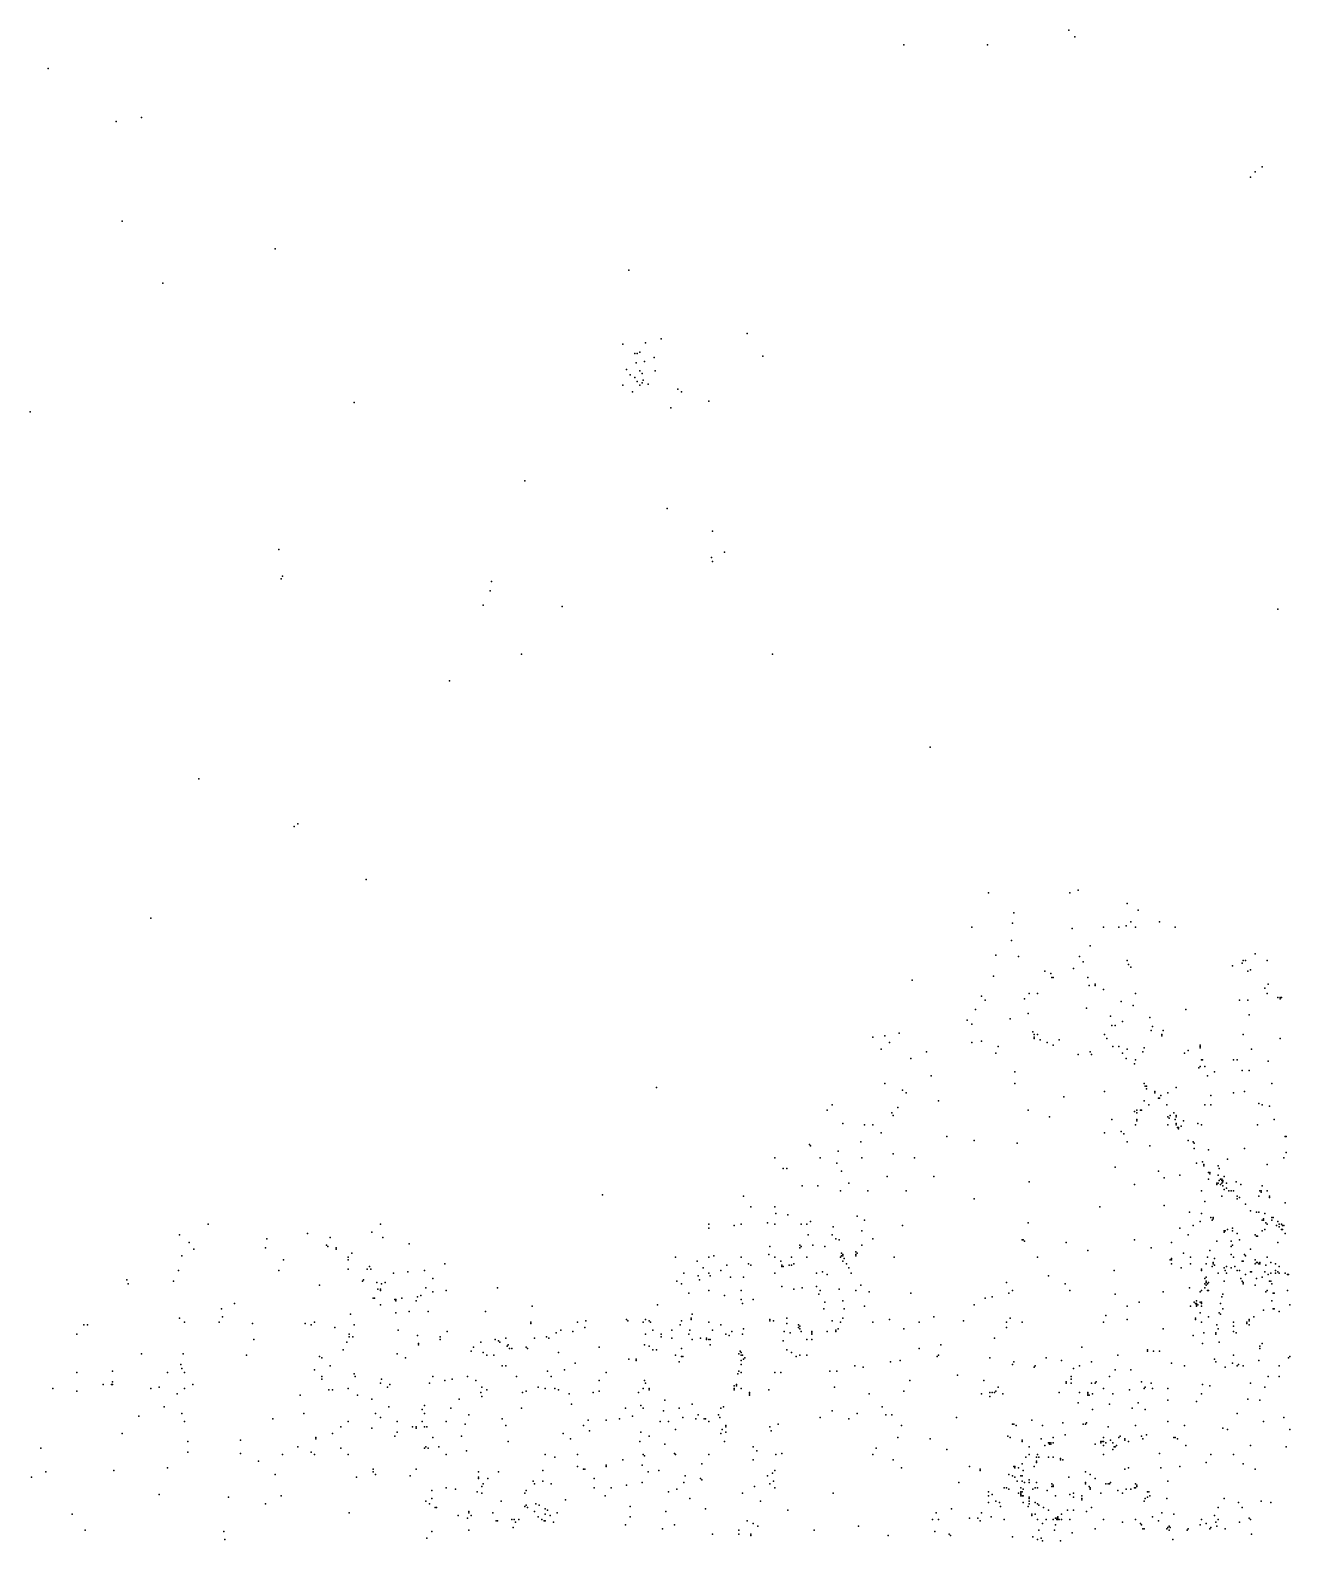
# Model space of a CAD drawing. Header units: metres. Extents: x -539835 to 285658, y -214352 to 691648.
# Drawn here: x -52435 to -41847, y 24864 to 37554 of the extents above; entities that cross this region are included whole.
import ezdxf

# ---------------------------------------------------------------- set-up
doc = ezdxf.new("R2010")
doc.units = ezdxf.units.M
doc.layers.add('PROPERTIES', color=7, linetype='CONTINUOUS')

msp = doc.modelspace()

# ---------------------------------------------------------------- linework, layer by layer
at = {"layer": 'PROPERTIES'}
for p in [(-43705.429, 37554.342), (-43655.202, 37498.682), (-45091.715, 37431.89), (-44388.527, 37431.89), (-52284.329, 37231.514), (-51500.776, 36819.63), (-51711.732, 36786.234), (-42178.506, 36318.69), (-42138.324, 36363.218), (-42078.05, 36407.746), (-51661.505, 35951.334), (-50375.674, 35717.562), (-47402.192, 35539.45), (-51319.956, 35428.13), (-47452.419, 34916.058), (-47261.554, 34927.19), (-47130.962, 34960.586), (-46407.682, 35005.114), (-47351.964, 34838.134), (-47331.873, 34838.134), (-47311.782, 34849.266), (-47191.235, 34804.738), (-46277.09, 34815.87), (-47422.283, 34704.55), (-47392.146, 34660.022), (-47341.918, 34760.21), (-47311.782, 34693.418), (-47291.691, 34671.154), (-47271.599, 34771.342), (-47181.189, 34693.418), (-47452.419, 34570.966), (-47351.964, 34637.758), (-47331.873, 34604.362), (-47311.782, 34570.966), (-47291.691, 34593.23), (-47281.645, 34615.494), (-47241.463, 34582.098), (-46990.324, 34537.57), (-49712.668, 34426.25), (-47372.055, 34515.306), (-46960.187, 34515.306), (-46729.14, 34437.382), (-52435.012, 34348.326), (-47050.597, 34381.722), (-48276.154, 33769.462), (-47080.734, 33535.69), (-46699.003, 33346.446), (-50345.538, 33190.598), (-46709.049, 33123.806), (-46598.548, 33168.334), (-46699.003, 33090.41), (-50325.447, 32945.694), (-50315.401, 32967.958), (-48557.43, 32923.43), (-48567.475, 32845.506), (-48627.749, 32723.054), (-47964.742, 32711.922), (-41947.458, 32689.658), (-48306.291, 32311.17), (-46196.726, 32311.17), (-48909.024, 32088.53), (-44870.713, 31531.93), (-51018.589, 31264.762), (-50214.945, 30864.01), (-50184.809, 30886.274), (-49612.212, 30418.73), (-44378.481, 30307.41), (-43695.384, 30307.41), (-43625.065, 30329.674), (-43213.197, 30218.354), (-51420.411, 30095.902), (-44167.525, 30140.43), (-43122.787, 30162.694), (-44519.119, 30017.978), (-44177.57, 30051.374), (-43675.293, 30006.846), (-43675.293, 30006.846), (-43414.108, 30017.978), (-43283.516, 30017.978), (-43223.243, 30029.11), (-43183.061, 30062.506), (-43142.878, 30017.978), (-42941.967, 30062.506), (-42811.375, 30017.978), (-44187.616, 29906.658), (-43524.609, 29862.13), (-44318.208, 29784.206), (-44127.342, 29773.074), (-43615.019, 29773.074), (-43584.883, 29728.546), (-43213.197, 29739.678), (-43203.152, 29706.282), (-42248.825, 29717.414), (-42238.779, 29739.678), (-42218.688, 29739.678), (-42138.324, 29795.338), (-42037.868, 29739.678), (-45021.396, 29572.698), (-44338.299, 29606.094), (-43906.34, 29650.622), (-43856.113, 29628.358), (-43846.067, 29594.962), (-43836.021, 29594.962), (-43665.247, 29672.886), (-43544.7, 29594.962), (-43183.061, 29684.018), (-42329.189, 29695.15), (-42198.597, 29650.622), (-42178.506, 29661.754), (-44036.932, 29461.378), (-43966.614, 29461.378), (-43534.655, 29528.17), (-43484.427, 29539.302), (-43484.427, 29539.302), (-43484.427, 29528.17), (-43414.108, 29494.774), (-43142.878, 29461.378), (-42057.959, 29505.906), (-42037.868, 29461.378), (-42027.822, 29539.302), (-44488.982, 29327.794), (-44438.754, 29439.114), (-44408.618, 29405.718), (-44408.618, 29405.718), (-44077.115, 29416.85), (-43554.746, 29338.926), (-43263.425, 29394.586), (-43162.97, 29361.19), (-42720.965, 29327.794), (-42268.916, 29405.718), (-42198.597, 29405.718), (-41947.458, 29427.982), (-41927.367, 29427.982), (-41927.367, 29416.85), (-41917.321, 29427.982), (-41917.321, 29427.982), (-44559.301, 29238.738), (-44519.119, 29205.342), (-44197.661, 29249.87), (-44046.978, 29294.398), (-44046.978, 29294.398), (-43353.835, 29272.134), (-43343.789, 29194.21), (-43313.653, 29194.21), (-43253.38, 29227.606), (-43022.332, 29261.002), (-42188.551, 29283.266), (-45352.899, 29094.022), (-45252.444, 29105.154), (-45131.897, 29127.418), (-44006.796, 29138.55), (-43996.75, 29116.286), (-43996.75, 29094.022), (-43996.75, 29082.89), (-43966.614, 29116.286), (-43946.522, 29071.758), (-43785.794, 29071.758), (-43404.063, 29116.286), (-43383.972, 29082.89), (-43012.286, 29149.682), (-43002.241, 29183.078), (-42921.876, 29116.286), (-42921.876, 29105.154), (-42911.831, 29149.682), (-42911.831, 29149.682), (-42238.779, 29116.286), (-41927.367, 29082.89), (-45282.581, 28993.834), (-45212.262, 29049.494), (-44900.85, 28971.57), (-44519.119, 29049.494), (-44438.754, 29060.626), (-44318.208, 28960.438), (-44298.117, 29016.098), (-43886.249, 29049.494), (-43836.021, 29027.23), (-43625.065, 28949.306), (-43524.609, 28971.57), (-43514.564, 28949.306), (-43333.744, 29016.098), (-43283.516, 29016.098), (-43253.38, 28960.438), (-43213.197, 28993.834), (-43082.605, 28971.57), (-43072.56, 29004.966), (-43072.56, 29004.966), (-42731.011, 28960.438), (-42700.874, 28982.702), (-42600.419, 29027.23), (-42600.419, 29016.098), (-42600.419, 29004.966), (-42168.46, 28993.834), (-45031.442, 28915.91), (-43223.243, 28915.91), (-43152.924, 28871.382), (-43142.878, 28904.778), (-42610.464, 28837.986), (-42600.419, 28849.118), (-42590.373, 28904.778), (-42580.328, 28904.778), (-42560.237, 28849.118), (-42319.143, 28904.778), (-42289.007, 28904.778), (-42248.825, 28815.722), (-42188.551, 28815.722), (-42027.822, 28893.646), (-45252.444, 28704.402), (-44860.667, 28771.194), (-44157.479, 28804.59), (-44157.479, 28704.402), (-43072.56, 28704.402), (-43062.514, 28682.138), (-43052.469, 28682.138), (-42540.145, 28771.194), (-42540.145, 28771.194), (-42479.872, 28804.59), (-41997.686, 28704.402), (-47171.144, 28671.006), (-45101.761, 28648.742), (-45071.624, 28626.478), (-44800.394, 28559.686), (-43745.611, 28593.082), (-43404.063, 28637.61), (-43072.56, 28559.686), (-43052.469, 28659.874), (-42982.15, 28637.61), (-42982.15, 28626.478), (-42952.013, 28581.95), (-42941.967, 28581.95), (-42931.922, 28604.214), (-42871.649, 28626.478), (-42801.33, 28671.006), (-42510.009, 28604.214), (-42319.143, 28626.478), (-42228.733, 28637.61), (-45734.63, 28481.762), (-45694.448, 28526.29), (-45192.171, 28459.498), (-45182.125, 28437.234), (-45141.943, 28504.026), (-44046.978, 28481.762), (-43152.924, 28470.63), (-43132.833, 28481.762), (-43132.833, 28459.498), (-43102.696, 28481.762), (-43092.651, 28481.762), (-43032.377, 28526.29), (-42881.694, 28526.29), (-42851.558, 28437.234), (-42821.421, 28459.498), (-42801.33, 28437.234), (-42560.237, 28526.29), (-42510.009, 28526.29), (-42108.187, 28537.422), (-42108.187, 28537.422), (-42078.05, 28526.29), (-42017.777, 28515.158), (-45604.038, 28370.442), (-45423.218, 28359.31), (-45352.899, 28359.31), (-43866.158, 28426.102), (-43343.789, 28403.838), (-43263.425, 28303.65), (-43142.878, 28359.31), (-43132.833, 28403.838), (-43132.833, 28392.706), (-42871.649, 28426.102), (-42871.649, 28359.31), (-42871.649, 28359.31), (-42861.603, 28414.97), (-42811.375, 28403.838), (-42801.33, 28426.102), (-42801.33, 28370.442), (-42801.33, 28370.442), (-42801.33, 28359.31), (-42801.33, 28359.31), (-42791.284, 28337.046), (-42781.239, 28337.046), (-42781.239, 28325.914), (-42761.148, 28348.178), (-42741.056, 28392.706), (-42620.51, 28370.442), (-42590.373, 28359.31), (-42118.232, 28359.31), (-41977.595, 28403.838), (-45885.314, 28192.33), (-45875.268, 28181.198), (-45875.268, 28181.198), (-45453.355, 28214.594), (-45282.581, 28292.518), (-44730.075, 28259.122), (-44499.028, 28225.726), (-44137.388, 28203.462), (-43404.063, 28292.518), (-43243.334, 28281.386), (-43213.197, 28214.594), (-43022.332, 28181.198), (-42700.874, 28225.726), (-42660.692, 28214.594), (-42650.647, 28203.462), (-42650.647, 28203.462), (-41887.185, 28259.122), (-41877.139, 28259.122), (-46176.634, 28081.01), (-46176.634, 28081.01), (-45794.904, 28081.01), (-45644.22, 28136.67), (-45443.309, 28081.01), (-45182.125, 28114.406), (-45001.305, 28081.01), (-42650.647, 28158.934), (-42580.328, 28047.614), (-42530.1, 28147.802), (-42369.371, 28069.878), (-42228.733, 28158.934), (-41897.23, 28081.01), (-41877.139, 28125.538), (-46106.316, 27991.954), (-46076.179, 27991.954), (-45654.266, 28036.482), (-45614.084, 27969.69), (-45232.353, 27925.162), (-44840.576, 27925.162), (-43313.653, 28003.086), (-42952.013, 27969.69), (-42771.193, 27936.294), (-42630.555, 28036.482), (-42570.282, 28025.35), (-42570.282, 28014.218), (-42530.1, 27958.558), (-42520.054, 27958.558), (-42520.054, 27958.558), (-42520.054, 27947.426), (-42449.736, 28014.218), (-42449.736, 27936.294), (-42439.69, 27991.954), (-42399.508, 27925.162), (-42037.868, 28025.35), (-45945.587, 27847.238), (-45814.995, 27847.238), (-45624.129, 27802.71), (-45553.81, 27869.502), (-45393.082, 27802.71), (-45071.624, 27802.71), (-44036.932, 27880.634), (-43152.924, 27858.37), (-42901.785, 27914.03), (-42590.373, 27802.71), (-42530.1, 27902.898), (-42459.781, 27869.502), (-42459.781, 27858.37), (-42449.736, 27869.502), (-42439.69, 27891.766), (-42429.644, 27902.898), (-42429.644, 27858.37), (-42419.599, 27902.898), (-42419.599, 27891.766), (-42419.599, 27869.502), (-42409.553, 27891.766), (-42409.553, 27880.634), (-42409.553, 27847.238), (-42399.508, 27813.842), (-42379.417, 27869.502), (-42379.417, 27824.974), (-42359.326, 27802.71), (-42339.235, 27802.71), (-42319.143, 27802.71), (-42319.143, 27802.71), (-42299.052, 27880.634), (-42258.87, 27858.37), (-42098.141, 27802.71), (-42088.096, 27802.71), (-42078.05, 27847.238), (-42037.868, 27802.71), (-42037.868, 27802.71), (-47623.194, 27769.314), (-47623.194, 27769.314), (-46437.819, 27758.182), (-46377.545, 27669.126), (-46176.634, 27669.126), (-44499.028, 27735.918), (-43444.245, 27669.126), (-42901.785, 27680.258), (-42560.237, 27713.654), (-42419.599, 27758.182), (-42289.007, 27758.182), (-42289.007, 27735.918), (-42268.916, 27747.05), (-42218.688, 27691.39), (-42218.688, 27691.39), (-42108.187, 27758.182), (-42088.096, 27791.578), (-42017.777, 27758.182), (-42017.777, 27747.05), (-41887.185, 27702.522), (-46166.589, 27613.466), (-46066.133, 27602.334), (-45875.268, 27546.674), (-45483.492, 27591.202), (-45423.218, 27557.806), (-42690.829, 27624.598), (-42600.419, 27546.674), (-42590.373, 27613.466), (-42510.009, 27580.07), (-42499.963, 27557.806), (-42489.918, 27580.07), (-42489.918, 27568.938), (-42178.506, 27635.73), (-42128.278, 27624.598), (-42108.187, 27624.598), (-42078.05, 27557.806), (-42078.05, 27557.806), (-42068.005, 27568.938), (-42068.005, 27557.806), (-42057.959, 27613.466), (-41997.686, 27580.07), (-41997.686, 27557.806), (-41987.64, 27580.07), (-41947.458, 27546.674), (-51179.318, 27435.354), (-50938.225, 27524.41), (-50104.444, 27446.486), (-49913.579, 27413.09), (-49561.985, 27457.618), (-49491.666, 27524.41), (-49471.575, 27413.09), (-46729.14, 27524.41), (-46729.14, 27491.014), (-46518.183, 27513.278), (-46457.91, 27524.41), (-46236.908, 27535.542), (-46176.634, 27524.41), (-45955.632, 27524.41), (-45905.405, 27524.41), (-45895.359, 27435.354), (-45694.448, 27435.354), (-45684.403, 27502.146), (-45443.309, 27468.75), (-45101.761, 27513.278), (-44046.978, 27535.542), (-42771.193, 27491.014), (-42700.874, 27435.354), (-42660.692, 27513.278), (-42399.508, 27468.75), (-42399.508, 27457.618), (-42389.462, 27468.75), (-42389.462, 27468.75), (-42369.371, 27479.882), (-42329.189, 27491.014), (-42329.189, 27468.75), (-42289.007, 27446.486), (-42138.324, 27435.354), (-42128.278, 27424.222), (-42118.232, 27424.222), (-42078.05, 27468.75), (-42057.959, 27479.882), (-42047.914, 27535.542), (-42037.868, 27524.41), (-41957.504, 27513.278), (-41937.413, 27524.41), (-41937.413, 27524.41), (-41937.413, 27502.146), (-41917.321, 27524.41), (-41917.321, 27479.882), (-41907.276, 27513.278), (-41907.276, 27479.882), (-41897.23, 27513.278), (-41887.185, 27446.486), (-51098.954, 27368.562), (-51058.772, 27312.902), (-50456.039, 27324.034), (-50456.039, 27324.034), (-50445.993, 27401.958), (-49943.716, 27346.298), (-49933.67, 27335.166), (-49863.351, 27324.034), (-49863.351, 27312.902), (-49250.573, 27357.43), (-46216.817, 27335.166), (-45965.678, 27346.298), (-45965.678, 27346.298), (-45965.678, 27324.034), (-45955.632, 27335.166), (-45855.177, 27346.298), (-45754.721, 27335.166), (-45664.311, 27401.958), (-45664.311, 27401.958), (-45634.175, 27390.826), (-45493.537, 27290.638), (-45443.309, 27346.298), (-45352.899, 27401.958), (-44097.206, 27390.826), (-44087.16, 27390.826), (-44077.115, 27379.694), (-43725.52, 27368.562), (-43544.7, 27301.77), (-43152.924, 27390.826), (-43012.286, 27324.034), (-42841.512, 27368.562), (-42520.054, 27301.77), (-42459.781, 27379.694), (-42339.235, 27379.694), (-42339.235, 27335.166), (-42339.235, 27335.166), (-42329.189, 27346.298), (-42268.916, 27390.826), (-42178.506, 27312.902), (-41947.458, 27368.562), (-51159.227, 27257.242), (-50305.355, 27223.846), (-49762.896, 27246.11), (-49762.896, 27223.846), (-49732.759, 27279.506), (-49582.076, 27168.186), (-48949.206, 27190.45), (-48949.206, 27190.45), (-47010.415, 27246.11), (-46829.595, 27212.714), (-46729.14, 27246.11), (-46688.958, 27257.242), (-46578.456, 27179.318), (-46457.91, 27246.11), (-46397.637, 27190.45), (-46377.545, 27179.318), (-46226.862, 27268.374), (-46176.634, 27246.11), (-46126.407, 27212.714), (-46116.361, 27179.318), (-46116.361, 27168.186), (-46106.316, 27168.186), (-46056.088, 27179.318), (-46035.997, 27246.11), (-46035.997, 27179.318), (-46015.906, 27190.45), (-45905.405, 27246.11), (-45624.129, 27246.11), (-45614.084, 27279.506), (-45614.084, 27257.242), (-45604.038, 27268.374), (-45604.038, 27257.242), (-45604.038, 27212.714), (-45593.993, 27234.978), (-45573.902, 27190.45), (-45493.537, 27268.374), (-45493.537, 27257.242), (-45483.492, 27279.506), (-45172.08, 27246.11), (-43966.614, 27246.11), (-43966.614, 27246.11), (-42851.558, 27223.846), (-42841.512, 27234.978), (-42841.512, 27223.846), (-42841.512, 27190.45), (-42741.056, 27279.506), (-42680.783, 27246.11), (-42680.783, 27190.45), (-42550.191, 27190.45), (-42540.145, 27246.11), (-42499.963, 27168.186), (-42489.918, 27201.582), (-42489.918, 27190.45), (-42479.872, 27234.978), (-42479.872, 27179.318), (-42379.417, 27168.186), (-42339.235, 27268.374), (-42319.143, 27246.11), (-42319.143, 27246.11), (-42309.098, 27168.186), (-42248.825, 27212.714), (-42238.779, 27212.714), (-42228.733, 27268.374), (-42218.688, 27257.242), (-42138.324, 27223.846), (-42138.324, 27190.45), (-42128.278, 27201.582), (-42118.232, 27201.582), (-42108.187, 27190.45), (-42098.141, 27201.582), (-42098.141, 27190.45), (-42047.914, 27179.318), (-42047.914, 27179.318), (-42037.868, 27246.11), (-42007.731, 27201.582), (-41967.549, 27190.45), (-41937.413, 27168.186), (-51621.322, 27056.866), (-51229.546, 27045.734), (-51189.364, 27134.79), (-50345.538, 27134.79), (-49762.896, 27145.922), (-49642.349, 27045.734), (-49632.304, 27056.866), (-49602.167, 27145.922), (-49572.03, 27145.922), (-49572.03, 27145.922), (-49521.803, 27034.602), (-49451.484, 27034.602), (-49381.165, 27112.526), (-49260.618, 27123.658), (-49119.981, 27134.79), (-49049.662, 27067.998), (-47000.37, 27045.734), (-46940.096, 27112.526), (-46819.55, 27090.262), (-46809.504, 27056.866), (-46779.367, 27157.054), (-46729.14, 27112.526), (-46719.094, 27090.262), (-46628.684, 27134.79), (-46548.32, 27079.13), (-46437.819, 27079.13), (-46176.634, 27112.526), (-45825.04, 27112.526), (-45774.813, 27123.658), (-45734.63, 27101.394), (-45553.81, 27157.054), (-45533.719, 27112.526), (-44227.798, 27034.602), (-43876.204, 27090.262), (-43323.698, 27134.79), (-42761.148, 27157.054), (-42590.373, 27145.922), (-42590.373, 27134.79), (-42560.237, 27067.998), (-42550.191, 27079.13), (-42550.191, 27045.734), (-42550.191, 27034.602), (-42530.1, 27034.602), (-42449.736, 27112.526), (-42399.508, 27157.054), (-42399.508, 27045.734), (-42389.462, 27134.79), (-42379.417, 27112.526), (-42339.235, 27157.054), (-42289.007, 27134.79), (-42268.916, 27134.79), (-42258.87, 27067.998), (-42248.825, 27045.734), (-42238.779, 27034.602), (-42218.688, 27101.394), (-42178.506, 27123.658), (-42168.46, 27123.658), (-42128.278, 27067.998), (-42078.05, 27079.13), (-42057.959, 27123.658), (-42027.822, 27101.394), (-42017.777, 27045.734), (-42007.731, 27112.526), (-42007.731, 27045.734), (-41967.549, 27134.79), (-41967.549, 27112.526), (-41947.458, 27123.658), (-41937.413, 27112.526), (-41887.185, 27112.526), (-41867.094, 27101.394), (-41857.048, 27101.394), (-51611.277, 27023.47), (-50003.989, 27012.338), (-49511.757, 26978.942), (-49491.666, 26978.942), (-49491.666, 26967.81), (-49481.62, 27023.47), (-49180.254, 26912.15), (-49150.117, 26923.282), (-49109.935, 26990.074), (-49049.662, 26956.678), (-48939.161, 26967.81), (-48507.202, 26990.074), (-48507.202, 26990.074), (-46960.187, 27023.47), (-46899.914, 26945.546), (-46729.14, 26967.81), (-46598.548, 26923.282), (-46457.91, 26967.81), (-46457.91, 26967.81), (-46116.361, 27001.206), (-46015.906, 26978.942), (-45945.587, 26990.074), (-45825.04, 27001.206), (-45804.949, 26934.414), (-45794.904, 26967.81), (-45634.175, 26978.942), (-45493.537, 26967.81), (-45453.355, 27012.338), (-45383.036, 26956.678), (-45031.442, 26945.546), (-44348.344, 26912.15), (-44207.707, 26945.546), (-44177.57, 26967.81), (-43735.566, 27023.47), (-43695.384, 26967.81), (-43313.653, 26934.414), (-42911.831, 26956.678), (-42911.831, 26956.678), (-42690.829, 26990.074), (-42600.419, 26956.678), (-42590.373, 26967.81), (-42560.237, 27023.47), (-42560.237, 26990.074), (-42550.191, 27012.338), (-42540.145, 27023.47), (-42540.145, 26967.81), (-42530.1, 26967.81), (-42419.599, 26912.15), (-42409.553, 26934.414), (-42238.779, 27023.47), (-42138.324, 27012.338), (-42047.914, 26956.678), (-42037.868, 26967.81), (-42037.868, 26967.81), (-41997.686, 27023.47), (-41987.64, 26945.546), (-41977.595, 26945.546), (-41867.094, 26967.81), (-50827.724, 26811.962), (-50717.223, 26856.49), (-49551.939, 26901.018), (-49541.894, 26901.018), (-49491.666, 26845.358), (-49371.119, 26889.886), (-49361.074, 26889.886), (-49361.074, 26889.886), (-49361.074, 26878.754), (-49361.074, 26778.566), (-49310.846, 26901.018), (-49250.573, 26789.698), (-49190.299, 26878.754), (-49089.844, 26789.698), (-48607.658, 26789.698), (-48215.881, 26834.226), (-47161.098, 26845.358), (-46457.91, 26889.886), (-46447.864, 26856.49), (-46357.454, 26889.886), (-45764.767, 26811.962), (-45754.721, 26867.622), (-45604.038, 26878.754), (-45593.993, 26811.962), (-45423.218, 26834.226), (-44499.028, 26845.358), (-44408.618, 26901.018), (-43213.197, 26834.226), (-43213.197, 26834.226), (-43112.742, 26867.622), (-42680.783, 26834.226), (-42650.647, 26867.622), (-42640.601, 26856.49), (-42630.555, 26878.754), (-42630.555, 26856.49), (-42630.555, 26845.358), (-42630.555, 26834.226), (-42620.51, 26845.358), (-42600.419, 26867.622), (-42600.419, 26778.566), (-42590.373, 26867.622), (-42590.373, 26856.49), (-42590.373, 26834.226), (-42439.69, 26778.566), (-42429.644, 26856.49), (-42409.553, 26811.962), (-42068.005, 26800.83), (-41997.686, 26878.754), (-41987.64, 26811.962), (-41977.595, 26811.962), (-41937.413, 26789.698), (-41847.003, 26845.358), (-51982.962, 26678.378), (-51952.826, 26678.378), (-51179.318, 26734.038), (-51139.136, 26700.642), (-50847.815, 26700.642), (-50817.678, 26745.17), (-50566.54, 26689.51), (-50124.536, 26689.51), (-50074.308, 26678.378), (-50044.171, 26700.642), (-49873.397, 26656.114), (-49742.805, 26767.434), (-49712.668, 26678.378), (-48225.927, 26700.642), (-48225.927, 26689.51), (-47834.15, 26700.642), (-47834.15, 26700.642), (-47773.877, 26656.114), (-47763.831, 26711.774), (-47422.283, 26722.906), (-47412.237, 26711.774), (-47281.645, 26700.642), (-47261.554, 26722.906), (-47231.417, 26711.774), (-47221.372, 26700.642), (-46970.233, 26678.378), (-46960.187, 26711.774), (-46879.823, 26734.038), (-46879.823, 26722.906), (-46869.777, 26767.434), (-46729.14, 26700.642), (-46628.684, 26678.378), (-46216.817, 26722.906), (-46216.817, 26711.774), (-46216.817, 26711.774), (-46186.68, 26711.774), (-46076.179, 26734.038), (-46076.179, 26689.51), (-45975.724, 26678.378), (-45975.724, 26656.114), (-45965.678, 26667.246), (-45694.448, 26711.774), (-45624.129, 26700.642), (-45604.038, 26734.038), (-45352.899, 26700.642), (-45212.262, 26722.906), (-44961.123, 26700.642), (-44840.576, 26745.17), (-44589.438, 26711.774), (-44227.798, 26700.642), (-44227.798, 26656.114), (-44197.661, 26734.038), (-44097.206, 26700.642), (-43414.108, 26700.642), (-43394.017, 26756.302), (-43213.197, 26722.906), (-42640.601, 26734.038), (-42640.601, 26722.906), (-42640.601, 26722.906), (-42590.373, 26700.642), (-42530.1, 26745.17), (-42459.781, 26678.378), (-42429.644, 26767.434), (-42319.143, 26700.642), (-42319.143, 26667.246), (-42208.642, 26700.642), (-42208.642, 26689.51), (-42188.551, 26722.906), (-42188.551, 26711.774), (-42188.551, 26678.378), (-42148.369, 26745.17), (-52043.236, 26600.454), (-50556.494, 26555.926), (-49772.941, 26533.662), (-49772.941, 26533.662), (-49752.85, 26600.454), (-49752.85, 26578.19), (-49722.714, 26578.19), (-49340.983, 26633.85), (-49180.254, 26589.322), (-48989.388, 26578.19), (-48989.388, 26555.926), (-48929.115, 26622.718), (-48647.84, 26533.662), (-48527.293, 26555.926), (-48497.156, 26544.794), (-48487.111, 26533.662), (-48436.883, 26567.058), (-48195.79, 26567.058), (-48095.334, 26578.19), (-48075.243, 26567.058), (-48014.97, 26611.586), (-47974.788, 26633.85), (-47974.788, 26633.85), (-47874.332, 26622.718), (-47261.554, 26600.454), (-47201.281, 26633.85), (-47130.962, 26600.454), (-47130.962, 26578.19), (-47040.552, 26633.85), (-47040.552, 26567.058), (-46899.914, 26600.454), (-46889.869, 26633.85), (-46869.777, 26555.926), (-46799.459, 26567.058), (-46749.231, 26567.058), (-46749.231, 26555.926), (-46729.14, 26555.926), (-46719.094, 26555.926), (-46699.003, 26633.85), (-46588.502, 26600.454), (-46558.365, 26589.322), (-46538.274, 26622.718), (-46447.864, 26600.454), (-46447.864, 26600.454), (-46437.819, 26644.982), (-46106.316, 26544.794), (-46096.27, 26622.718), (-46046.042, 26611.586), (-45965.678, 26644.982), (-45955.632, 26622.718), (-45905.405, 26555.926), (-45865.222, 26622.718), (-45865.222, 26611.586), (-45865.222, 26600.454), (-45865.222, 26555.926), (-45734.63, 26622.718), (-45664.311, 26633.85), (-45664.311, 26622.718), (-45644.22, 26644.982), (-45091.715, 26644.982), (-44328.253, 26567.058), (-42911.831, 26644.982), (-42660.692, 26589.322), (-42660.692, 26589.322), (-42570.282, 26611.586), (-42469.827, 26611.586), (-42469.827, 26600.454), (-42469.827, 26600.454), (-42449.736, 26644.982), (-42439.69, 26533.662), (-42319.143, 26622.718), (-42299.052, 26611.586), (-51500.776, 26433.474), (-51149.182, 26433.474), (-50616.767, 26422.342), (-50003.989, 26411.21), (-49983.898, 26400.078), (-49803.078, 26466.87), (-49351.028, 26433.474), (-49280.709, 26400.078), (-49170.208, 26522.53), (-49170.208, 26511.398), (-48728.204, 26455.738), (-48708.113, 26489.134), (-48627.749, 26444.606), (-48597.612, 26422.342), (-48537.339, 26422.342), (-48426.838, 26500.266), (-48416.792, 26511.398), (-48406.747, 26478.002), (-48386.655, 26478.002), (-48266.109, 26489.134), (-48256.063, 26478.002), (-47994.879, 26444.606), (-47653.33, 26489.134), (-47271.599, 26511.398), (-47231.417, 26500.266), (-47201.281, 26466.87), (-47171.144, 26466.87), (-47010.415, 26422.342), (-47010.415, 26422.342), (-46960.187, 26478.002), (-46960.187, 26411.21), (-46950.142, 26411.21), (-46719.094, 26511.398), (-46478.001, 26433.474), (-46467.955, 26455.738), (-46457.91, 26444.606), (-46457.91, 26422.342), (-46447.864, 26422.342), (-46427.773, 26400.078), (-46076.179, 26466.87), (-46035.997, 26444.606), (-45995.815, 26411.21), (-45965.678, 26422.342), (-45905.405, 26422.342), (-44961.123, 26478.002), (-44810.44, 26411.21), (-44800.394, 26422.342), (-44780.303, 26511.398), (-44368.436, 26400.078), (-43896.295, 26400.078), (-43594.928, 26489.134), (-43293.562, 26422.342), (-43042.423, 26466.87), (-43042.423, 26455.738), (-42992.195, 26455.738), (-42941.967, 26455.738), (-42580.328, 26522.53), (-42319.143, 26422.342), (-42098.141, 26500.266), (-42098.141, 26478.002), (-42078.05, 26522.53), (-41857.048, 26400.078), (-41847.003, 26411.21), (-52043.236, 26277.626), (-51741.869, 26288.758), (-51279.774, 26277.626), (-51169.273, 26344.418), (-51159.227, 26311.022), (-51139.136, 26277.626), (-50044.171, 26299.89), (-49913.579, 26333.286), (-48467.02, 26333.286), (-48436.883, 26333.286), (-48085.289, 26288.758), (-47944.651, 26299.89), (-47854.241, 26355.55), (-47593.057, 26277.626), (-47402.192, 26388.946), (-47341.918, 26388.946), (-47341.918, 26377.814), (-46980.278, 26366.682), (-46478.001, 26288.758), (-46478.001, 26288.758), (-46457.91, 26377.814), (-46457.91, 26344.418), (-46457.91, 26277.626), (-46437.819, 26388.946), (-46176.634, 26277.626), (-46176.634, 26277.626), (-46126.407, 26277.626), (-45714.539, 26288.758), (-45714.539, 26288.758), (-45654.266, 26288.758), (-45503.583, 26333.286), (-45433.264, 26322.154), (-45202.216, 26366.682), (-45121.852, 26377.814), (-44177.57, 26344.418), (-44167.525, 26366.682), (-43996.75, 26322.154), (-43986.705, 26333.286), (-43765.703, 26377.814), (-43665.247, 26311.022), (-43615.019, 26333.286), (-43514.564, 26366.682), (-43313.653, 26299.89), (-43183.061, 26299.89), (-42841.512, 26355.55), (-42731.011, 26333.286), (-42479.872, 26388.946), (-42469.827, 26366.682), (-42389.462, 26322.154), (-42329.189, 26355.55), (-42289.007, 26333.286), (-42278.961, 26344.418), (-42238.779, 26333.286), (-42108.187, 26377.814), (-41937.413, 26333.286), (-52244.147, 26144.042), (-51822.233, 26177.438), (-51751.915, 26177.438), (-51741.869, 26199.702), (-51741.869, 26177.438), (-51420.411, 26144.042), (-51350.093, 26155.174), (-51139.136, 26144.042), (-51068.817, 26177.438), (-49983.898, 26244.23), (-49983.898, 26221.966), (-49762.896, 26144.042), (-49712.668, 26266.494), (-49702.622, 26244.23), (-49491.666, 26188.57), (-49481.62, 26221.966), (-49431.393, 26155.174), (-49411.302, 26177.438), (-49079.798, 26188.57), (-49049.662, 26244.23), (-48949.206, 26210.834), (-48888.933, 26221.966), (-48758.341, 26244.23), (-48688.022, 26210.834), (-48637.794, 26155.174), (-48346.473, 26244.23), (-48165.653, 26155.174), (-48105.38, 26144.042), (-48055.152, 26244.23), (-48025.016, 26144.042), (-47653.33, 26210.834), (-47281.645, 26144.042), (-47271.599, 26210.834), (-47261.554, 26188.57), (-47231.417, 26144.042), (-46518.183, 26166.306), (-46518.183, 26144.042), (-46498.092, 26177.438), (-46498.092, 26166.306), (-46488.047, 26266.494), (-46457.91, 26144.042), (-45674.357, 26155.174), (-45041.487, 26210.834), (-44639.665, 26255.362), (-44418.663, 26210.834), (-44298.117, 26155.174), (-43725.52, 26199.702), (-43725.52, 26188.57), (-43725.52, 26188.57), (-43685.338, 26244.23), (-43685.338, 26221.966), (-43685.338, 26221.966), (-43685.338, 26188.57), (-43514.564, 26188.57), (-43484.427, 26188.57), (-43474.382, 26199.702), (-43414.108, 26144.042), (-43363.881, 26244.23), (-43092.651, 26199.702), (-43072.56, 26144.042), (-43062.514, 26155.174), (-43012.286, 26188.57), (-43002.241, 26144.042), (-42871.649, 26144.042), (-42580.328, 26177.438), (-42580.328, 26177.438), (-42520.054, 26166.306), (-42178.506, 26188.57), (-42057.959, 26155.174), (-42027.822, 26244.23), (-41937.413, 26244.23), (-52043.236, 26121.778), (-51199.409, 26099.514), (-50164.718, 26088.382), (-49923.625, 26132.91), (-49893.488, 26132.91), (-49682.531, 26088.382), (-49561.985, 26054.986), (-48828.66, 26054.986), (-48647.84, 26110.646), (-48637.794, 26077.25), (-48597.612, 26132.91), (-48296.245, 26110.646), (-48296.245, 26110.646), (-48266.109, 26121.778), (-47994.879, 26132.91), (-47904.469, 26099.514), (-47703.558, 26110.646), (-47653.33, 26121.778), (-47321.827, 26110.646), (-47231.417, 26132.91), (-47100.825, 26043.854), (-46518.183, 26132.91), (-46387.591, 26110.646), (-46387.591, 26099.514), (-46387.591, 26088.382), (-46226.862, 26132.91), (-45383.036, 26099.514), (-45091.715, 26121.778), (-44438.754, 26099.514), (-44368.436, 26110.646), (-44368.436, 26077.25), (-44348.344, 26110.646), (-44328.253, 26110.646), (-44318.208, 26121.778), (-44257.935, 26099.514), (-43785.794, 26110.646), (-43625.065, 26021.59), (-43615.019, 26110.646), (-43544.7, 26110.646), (-43544.7, 26110.646), (-43544.7, 26099.514), (-43544.7, 26088.382), (-43534.655, 26088.382), (-43504.518, 26099.514), (-43333.744, 26099.514), (-43193.106, 26132.91), (-43122.787, 26021.59), (-42871.649, 26043.854), (-42871.649, 26043.854), (-42630.555, 26032.722), (-42590.373, 26099.514), (-42198.597, 26054.986), (-42098.141, 26043.854), (-51520.867, 25910.27), (-51309.91, 25988.194), (-51159.227, 25932.534), (-50134.581, 25932.534), (-49531.848, 25932.534), (-49491.666, 25899.138), (-49421.347, 25988.194), (-49140.072, 25965.93), (-49119.981, 25999.326), (-49119.981, 25932.534), (-48898.978, 25977.062), (-48748.295, 25921.402), (-48306.291, 25977.062), (-47884.378, 26010.458), (-47432.328, 25977.062), (-47372.055, 25910.27), (-47301.736, 25999.326), (-47281.645, 25977.062), (-47110.871, 25954.798), (-46980.278, 25977.062), (-46950.142, 25899.138), (-46869.777, 26010.458), (-46819.55, 25921.402), (-46648.775, 25921.402), (-46638.73, 25899.138), (-46638.73, 25899.138), (-46628.684, 25977.062), (-46628.684, 25977.062), (-46608.593, 25988.194), (-45794.904, 25899.138), (-45694.448, 25954.798), (-45483.492, 25932.534), (-45272.535, 25988.194), (-45242.398, 25921.402), (-45192.171, 25921.402), (-44649.711, 25899.138), (-43504.518, 25965.93), (-43363.881, 26010.458), (-43173.015, 25977.062), (-43062.514, 25965.93), (-42289.007, 25932.534), (-42289.007, 25932.534), (-41897.23, 25899.138), (-51661.505, 25765.554), (-51139.136, 25865.742), (-50395.765, 25888.006), (-49893.488, 25765.554), (-49823.169, 25821.214), (-49762.896, 25865.742), (-49561.985, 25810.082), (-49351.028, 25865.742), (-49351.028, 25776.686), (-49220.436, 25821.214), (-49190.299, 25821.214), (-49190.299, 25821.214), (-49190.299, 25810.082), (-49140.072, 25865.742), (-49119.981, 25821.214), (-49099.889, 25821.214), (-48939.161, 25865.742), (-48778.432, 25843.478), (-48467.02, 25888.006), (-48436.883, 25832.346), (-47954.697, 25765.554), (-47783.922, 25832.346), (-47743.74, 25876.874), (-47733.695, 25787.818), (-47593.057, 25876.874), (-47482.556, 25888.006), (-47301.736, 25776.686), (-47141.007, 25865.742), (-47070.688, 25865.742), (-47010.415, 25798.95), (-46839.641, 25888.006), (-46769.322, 25888.006), (-46759.276, 25888.006), (-46729.14, 25865.742), (-46628.684, 25765.554), (-46618.639, 25798.95), (-46588.502, 25832.346), (-46588.502, 25821.214), (-46588.502, 25776.686), (-46216.817, 25821.214), (-46206.771, 25787.818), (-46146.498, 25843.478), (-45553.81, 25888.006), (-45111.806, 25832.346), (-44177.57, 25843.478), (-44167.525, 25843.478), (-44147.433, 25832.346), (-44147.433, 25832.346), (-44016.841, 25876.874), (-43926.431, 25832.346), (-43755.657, 25854.61), (-43584.883, 25843.478), (-43564.792, 25843.478), (-43554.746, 25854.61), (-43373.926, 25821.214), (-43142.878, 25832.346), (-42871.649, 25865.742), (-42731.011, 25832.346), (-42409.553, 25810.082), (-42369.371, 25798.95), (-42068.005, 25865.742), (-41847.003, 25798.95), (-52344.602, 25643.102), (-51108.999, 25698.762), (-50666.995, 25709.894), (-50184.809, 25654.234), (-50034.126, 25732.158), (-50034.126, 25721.026), (-49823.169, 25643.102), (-49371.119, 25743.29), (-49119.981, 25643.102), (-49109.935, 25654.234), (-49089.844, 25643.102), (-49049.662, 25732.158), (-48999.434, 25654.234), (-48808.569, 25743.29), (-48416.792, 25698.762), (-47894.423, 25721.026), (-47311.782, 25698.762), (-47231.417, 25743.29), (-47100.825, 25676.498), (-46598.548, 25698.762), (-46357.454, 25654.234), (-45322.763, 25643.102), (-45141.943, 25732.158), (-44870.713, 25721.026), (-44217.752, 25743.29), (-44197.661, 25732.158), (-44097.206, 25709.894), (-44097.206, 25698.762), (-44036.932, 25654.234), (-43936.477, 25721.026), (-43906.34, 25665.366), (-43876.204, 25687.63), (-43866.158, 25687.63), (-43866.158, 25676.498), (-43856.113, 25687.63), (-43856.113, 25676.498), (-43836.021, 25732.158), (-43836.021, 25687.63), (-43735.566, 25754.422), (-43484.427, 25676.498), (-43434.199, 25698.762), (-43434.199, 25687.63), (-43424.154, 25698.762), (-43414.108, 25732.158), (-43414.108, 25698.762), (-43414.108, 25665.366), (-43394.017, 25687.63), (-43353.835, 25709.894), (-43333.744, 25687.63), (-43323.698, 25654.234), (-43313.653, 25654.234), (-43303.607, 25665.366), (-43283.516, 25732.158), (-43273.471, 25743.29), (-43233.288, 25721.026), (-43233.288, 25709.894), (-43203.152, 25698.762), (-43092.651, 25743.29), (-43082.605, 25721.026), (-43052.469, 25754.422), (-42821.421, 25732.158), (-42811.375, 25732.158), (-42791.284, 25721.026), (-42720.965, 25665.366), (-42178.506, 25665.366), (-41877.139, 25654.234), (-51108.999, 25609.706), (-50666.995, 25598.574), (-50516.312, 25531.782), (-50315.401, 25587.442), (-50074.308, 25609.706), (-50044.171, 25587.442), (-49762.896, 25587.442), (-48939.161, 25587.442), (-48768.386, 25620.838), (-48105.38, 25587.442), (-48025.016, 25565.178), (-47834.15, 25587.442), (-47452.419, 25542.914), (-47281.645, 25587.442), (-47271.599, 25576.31), (-47020.461, 25598.574), (-47010.415, 25587.442), (-46789.413, 25509.518), (-46729.14, 25587.442), (-46357.454, 25542.914), (-46327.318, 25620.838), (-46166.589, 25587.442), (-46116.361, 25598.574), (-45352.899, 25587.442), (-45182.125, 25542.914), (-44730.075, 25631.97), (-44097.206, 25509.518), (-44067.069, 25565.178), (-44036.932, 25587.442), (-43976.659, 25565.178), (-43976.659, 25531.782), (-43976.659, 25520.65), (-43966.614, 25587.442), (-43966.614, 25587.442), (-43956.568, 25565.178), (-43876.204, 25565.178), (-43836.021, 25565.178), (-43775.748, 25554.046), (-43775.748, 25542.914), (-43755.657, 25542.914), (-43414.108, 25587.442), (-43333.744, 25631.97), (-42941.967, 25598.574), (-42550.191, 25520.65), (-42510.009, 25587.442), (-42319.143, 25587.442), (-42238.779, 25509.518), (-52424.966, 25398.198), (-52304.42, 25442.726), (-52304.42, 25442.726), (-51731.823, 25453.858), (-51279.774, 25476.122), (-50375.674, 25420.462), (-49692.577, 25398.198), (-49551.939, 25464.99), (-49551.939, 25442.726), (-49531.848, 25420.462), (-49240.527, 25409.33), (-49190.299, 25464.99), (-48667.931, 25442.726), (-48667.931, 25398.198), (-48667.931, 25398.198), (-48667.931, 25387.066), (-48587.566, 25387.066), (-48497.156, 25442.726), (-48125.471, 25453.858), (-47834.15, 25487.254), (-47783.922, 25464.99), (-47773.877, 25464.99), (-47693.513, 25387.066), (-47593.057, 25498.386), (-47593.057, 25487.254), (-47291.691, 25498.386), (-47241.463, 25442.726), (-47151.053, 25453.858), (-46930.051, 25409.33), (-46799.459, 25387.066), (-46799.459, 25387.066), (-46236.908, 25409.33), (-46196.726, 25431.594), (-46176.634, 25453.858), (-45111.806, 25476.122), (-44539.21, 25487.254), (-44448.8, 25464.99), (-44448.8, 25453.858), (-44207.707, 25420.462), (-44177.57, 25409.33), (-44167.525, 25487.254), (-44157.479, 25487.254), (-44157.479, 25476.122), (-44157.479, 25398.198), (-44127.342, 25476.122), (-44107.251, 25409.33), (-44097.206, 25409.33), (-44087.16, 25453.858), (-43996.75, 25487.254), (-43705.429, 25398.198), (-43564.792, 25442.726), (-43524.609, 25420.462), (-43484.427, 25387.066), (-43233.288, 25464.99), (-43203.152, 25476.122), (-43203.152, 25476.122), (-42931.922, 25476.122), (-42771.193, 25487.254), (-42138.324, 25464.99), (-49059.707, 25286.878), (-48939.161, 25309.142), (-48858.796, 25298.01), (-48677.976, 25275.746), (-48637.794, 25320.274), (-48637.794, 25264.614), (-48627.749, 25342.538), (-48276.154, 25264.614), (-48266.109, 25286.878), (-48205.836, 25364.802), (-48195.79, 25342.538), (-48125.471, 25364.802), (-48055.152, 25342.538), (-47693.513, 25309.142), (-47552.875, 25309.142), (-47422.283, 25331.406), (-47291.691, 25353.67), (-47070.688, 25275.746), (-47000.37, 25298.01), (-46940.096, 25353.67), (-46789.413, 25375.934), (-46447.864, 25264.614), (-46347.409, 25320.274), (-46216.817, 25342.538), (-46186.68, 25364.802), (-46176.634, 25309.142), (-45684.403, 25264.614), (-44629.62, 25353.67), (-44378.481, 25275.746), (-44247.889, 25309.142), (-44227.798, 25309.142), (-44207.707, 25298.01), (-44137.388, 25364.802), (-44127.342, 25264.614), (-44107.251, 25309.142), (-44107.251, 25275.746), (-44107.251, 25264.614), (-44097.206, 25364.802), (-44097.206, 25275.746), (-44087.16, 25298.01), (-44077.115, 25353.67), (-44036.932, 25375.934), (-44036.932, 25353.67), (-44006.796, 25298.01), (-43986.705, 25309.142), (-43976.659, 25353.67), (-43966.614, 25309.142), (-43886.249, 25286.878), (-43846.067, 25342.538), (-43846.067, 25320.274), (-43836.021, 25331.406), (-43836.021, 25320.274), (-43665.247, 25264.614), (-43564.792, 25353.67), (-43564.792, 25342.538), (-43534.655, 25320.274), (-43524.609, 25309.142), (-43524.609, 25298.01), (-43434.199, 25264.614), (-43394.017, 25342.538), (-43373.926, 25342.538), (-43363.881, 25342.538), (-43363.881, 25342.538), (-43353.835, 25353.67), (-43293.562, 25286.878), (-43253.38, 25264.614), (-43223.243, 25298.01), (-43183.061, 25298.01), (-43152.924, 25309.142), (-43142.878, 25342.538), (-43142.878, 25309.142), (-43132.833, 25331.406), (-43132.833, 25320.274), (-43042.423, 25275.746), (-43032.377, 25275.746), (-42871.649, 25364.802), (-51350.093, 25253.482), (-50767.451, 25231.218), (-50456.039, 25175.558), (-50325.447, 25242.35), (-49109.935, 25197.822), (-49079.798, 25175.558), (-49059.707, 25220.086), (-49029.571, 25142.162), (-49019.525, 25142.162), (-48477.065, 25197.822), (-48276.154, 25153.294), (-48266.109, 25164.426), (-48256.063, 25142.162), (-48185.744, 25175.558), (-48155.608, 25164.426), (-48105.38, 25131.03), (-48105.38, 25131.03), (-47934.606, 25208.954), (-47603.103, 25242.35), (-47392.146, 25153.294), (-46889.869, 25220.086), (-46759.276, 25131.03), (-46297.181, 25197.822), (-44689.893, 25131.03), (-44378.481, 25242.35), (-44378.481, 25186.69), (-44348.344, 25253.482), (-44318.208, 25197.822), (-44288.071, 25186.69), (-44278.026, 25153.294), (-44107.251, 25253.482), (-44107.251, 25242.35), (-44097.206, 25242.35), (-44087.16, 25242.35), (-44087.16, 25186.69), (-44046.978, 25153.294), (-44036.932, 25231.218), (-44036.932, 25220.086), (-44036.932, 25220.086), (-44036.932, 25197.822), (-44036.932, 25175.558), (-43986.705, 25186.69), (-43966.614, 25175.558), (-43956.568, 25164.426), (-43916.386, 25142.162), (-43815.93, 25242.35), (-43695.384, 25253.482), (-43665.247, 25231.218), (-43594.928, 25242.35), (-43594.928, 25220.086), (-43594.928, 25208.954), (-43514.564, 25142.162), (-43072.56, 25197.822), (-43072.56, 25197.822), (-43062.514, 25220.086), (-43042.423, 25231.218), (-43022.332, 25242.35), (-42881.694, 25220.086), (-42449.736, 25142.162), (-42399.508, 25220.086), (-42278.961, 25186.69), (-42248.825, 25142.162), (-42088.096, 25197.822), (-42007.731, 25186.69), (-52083.418, 25086.502), (-49752.85, 25097.634), (-48838.705, 25075.37), (-48758.341, 25053.106), (-48748.295, 25108.766), (-48748.295, 25097.634), (-48728.204, 25075.37), (-48547.384, 25097.634), (-48517.248, 25030.842), (-48507.202, 25030.842), (-48386.655, 25041.974), (-48366.564, 25041.974), (-48356.519, 25019.71), (-48326.382, 25041.974), (-48195.79, 25108.766), (-48165.653, 25064.238), (-48135.517, 25041.974), (-48115.426, 25030.842), (-48105.38, 25086.502), (-48105.38, 25030.842), (-48105.38, 25030.842), (-48085.289, 25119.898), (-48065.198, 25075.37), (-48035.061, 25019.71), (-48004.925, 25097.634), (-47392.146, 25064.238), (-47090.78, 25108.766), (-46407.682, 25030.842), (-46357.454, 25008.578), (-46357.454, 25008.578), (-46066.133, 25119.898), (-44850.622, 25041.974), (-44820.485, 25097.634), (-44800.394, 25041.974), (-44539.21, 25053.106), (-44468.891, 25053.106), (-44448.8, 25030.842), (-44438.754, 25097.634), (-44358.39, 25064.238), (-44247.889, 25041.974), (-44016.841, 25086.502), (-44016.841, 25075.37), (-43986.705, 25086.502), (-43966.614, 25041.974), (-43926.431, 25008.578), (-43926.431, 25008.578), (-43896.295, 25041.974), (-43876.204, 25119.898), (-43836.021, 25041.974), (-43815.93, 25053.106), (-43805.885, 25053.106), (-43805.885, 25041.974), (-43795.839, 25064.238), (-43795.839, 25053.106), (-43795.839, 25041.974), (-43785.794, 25041.974), (-43765.703, 25086.502), (-43765.703, 25041.974), (-43715.475, 25119.898), (-43695.384, 25041.974), (-43665.247, 25119.898), (-43554.746, 25108.766), (-43414.108, 25041.974), (-43253.38, 25019.71), (-43253.38, 25019.71), (-43142.878, 25041.974), (-43102.696, 25008.578), (-43002.241, 25064.238), (-42952.013, 25030.842), (-42921.876, 25097.634), (-42821.421, 25086.502), (-42590.373, 25041.974), (-42550.191, 25008.578), (-42550.191, 25008.578), (-42479.872, 25075.37), (-42469.827, 25019.71), (-42469.827, 25019.71), (-42449.736, 25041.974), (-42268.916, 25019.71), (-42188.551, 25053.106), (-42188.551, 25053.106), (-42178.506, 25041.974), (-51972.917, 24952.918), (-50807.633, 24941.786), (-50797.587, 24874.994), (-49099.889, 24886.126), (-49099.889, 24886.126), (-49059.707, 24941.786), (-48748.295, 24952.918), (-48376.61, 24975.182), (-47432.328, 24997.446), (-47120.916, 24964.05), (-47020.461, 24997.446), (-46699.003, 24919.522), (-46478.001, 24952.918), (-46478.001, 24919.522), (-46377.545, 24919.522), (-46377.545, 24908.39), (-46317.272, 24986.314), (-45845.131, 24952.918), (-45473.446, 24986.314), (-45473.446, 24986.314), (-45222.307, 24908.39), (-44830.531, 24941.786), (-44709.984, 24919.522), (-44699.939, 24908.39), (-44177.57, 24897.258), (-44006.796, 24897.258), (-43966.614, 24874.994), (-43956.568, 24952.918), (-43936.477, 24886.126), (-43825.976, 24952.918), (-43815.93, 24997.446), (-43675.293, 24930.654), (-43675.293, 24930.654), (-43484.427, 24964.05), (-43092.651, 24997.446), (-43082.605, 24964.05), (-43072.56, 24964.05), (-42881.694, 24964.05), (-42871.649, 24975.182), (-42861.603, 24986.314), (-42861.603, 24952.918), (-42851.558, 24975.182), (-42831.466, 24874.994), (-42710.92, 24952.918), (-42700.874, 24964.05), (-42600.419, 24997.446), (-42520.054, 24964.05), (-42510.009, 24975.182), (-42459.781, 24986.314), (-42389.462, 24964.05), (-42168.46, 24919.522), (-43926.431, 24863.862), (-43775.748, 24863.862)]:
    msp.add_point(p, dxfattribs=at)

doc.saveas('drawing.dxf')
